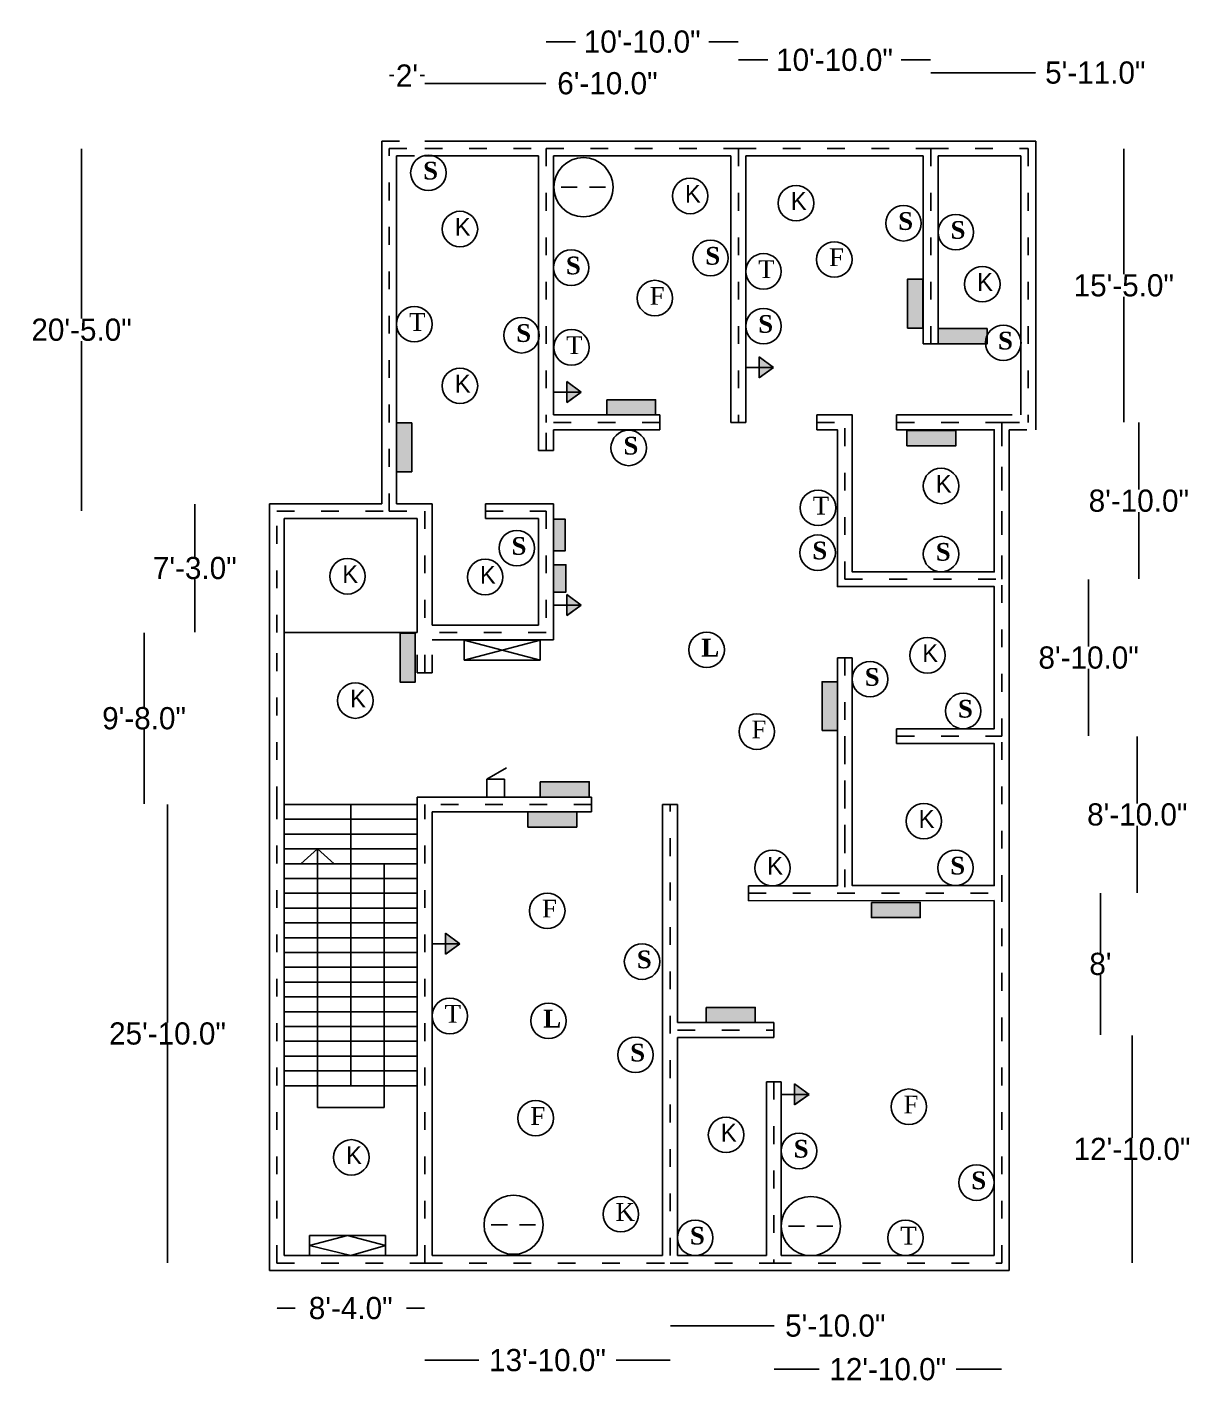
# Model space of a CAD drawing. Header units: inches. Extents: x -122 to 3719, y -446 to 858.
# Drawn here: x 2929 to 3719, y -446 to 470 of the extents above; entities that cross this region are included whole.
import ezdxf

# ---------------------------------------------------------------- set-up
doc = ezdxf.new("R2010")
doc.units = ezdxf.units.IN
doc.header["$MEASUREMENT"] = 0
doc.linetypes.add('ACAD_ISO03W100', pattern=[30, 12, -18])
doc.dimstyles.get("Standard").update_dxf_attribs({"dimtxt": 15, "dimasz": 0.18, "dimexe": 0.18, "dimexo": 0.0625, "dimgap": 0.09, "dimtad": 0, "dimtih": 1, "dimtoh": 1, "dimdec": 1, "dimzin": 0, "dimdsep": 46, "dimlunit": 3, "dimtxsty": 'Standard', "dimcen": 0.09, "dimse1": 1, "dimse2": 1, "dimadec": 0, "dimazin": 0, "dimtfac": 1, "dimtdec": 1, "dimtofl": 0, "dimtmove": 0, "dimatfit": 3, "dimfxl": 1, "dimtfillclr": 256, "dimtolj": 1, "dimtzin": 0, "dimarcsym": 0})

# ---------------------------------------------------------------- blocks, each defined once
blk = doc.blocks.new('*D28')
at = {"color": 0, "linetype": 'Continuous', "lineweight": -2, "transparency": 16777216}
for p, q in [((3098.15, -395.25), (3110.38, -395.25)), ((3197.79, -395.25), (3185.56, -395.25))]:
    blk.add_line(p, q, dxfattribs=at)
at = {"color": 0, "linetype": 'ACAD_ISO03W100', "transparency": 16777216}
for points in [[(3098.15, -395.22), (3098.15, -395.28), (3097.97, -395.25)], [(3197.79, -395.22), (3197.79, -395.28), (3197.97, -395.25)]]:
    blk.add_solid(points, dxfattribs=at)
at = {"layer": 'Defpoints', "color": 0, "linetype": 'ACAD_ISO03W100', "transparency": 16777216}
for p in [(3097.97, -364.75), (3197.97, -364.75), (3197.97, -395.25)]:
    blk.add_point(p, dxfattribs=at)
at = {"color": 0, "linetype": 'ACAD_ISO03W100', "transparency": 16777216, "insert": (3147.97, -395.25), "char_height": 15, "attachment_point": 5}
blk.add_mtext('\\A1;8\'-4.0"', dxfattribs=at)
blk = doc.blocks.new('*D29')
at = {"color": 0, "linetype": 'Continuous', "lineweight": -2, "transparency": 16777216}
for p, q in [((3198.15, -430.43), (3234.63, -430.43)), ((3363.79, -430.43), (3327.31, -430.43))]:
    blk.add_line(p, q, dxfattribs=at)
at = {"color": 0, "linetype": 'ACAD_ISO03W100', "transparency": 16777216}
for points in [[(3198.15, -430.4), (3198.15, -430.46), (3197.97, -430.43)], [(3363.79, -430.4), (3363.79, -430.46), (3363.97, -430.43)]]:
    blk.add_solid(points, dxfattribs=at)
at = {"layer": 'Defpoints', "color": 0, "linetype": 'ACAD_ISO03W100', "transparency": 16777216}
for p in [(3197.97, -364.75), (3363.97, -364.75), (3363.97, -430.43)]:
    blk.add_point(p, dxfattribs=at)
at = {"color": 0, "linetype": 'ACAD_ISO03W100', "transparency": 16777216, "insert": (3280.97, -430.43), "char_height": 15, "attachment_point": 5}
blk.add_mtext('\\A1;13\'-10.0"', dxfattribs=at)
blk = doc.blocks.new('*D30')
at = {"color": 0, "linetype": 'Continuous', "lineweight": -2, "transparency": 16777216}
for p, q in [((3364.15, -407.11), (3433.79, -407.11)), ((3433.97, -407.11), (3434.15, -407.11))]:
    blk.add_line(p, q, dxfattribs=at)
at = {"color": 0, "linetype": 'ACAD_ISO03W100', "transparency": 16777216}
for points in [[(3364.15, -407.08), (3364.15, -407.14), (3363.97, -407.11)], [(3433.79, -407.08), (3433.79, -407.14), (3433.97, -407.11)]]:
    blk.add_solid(points, dxfattribs=at)
at = {"layer": 'Defpoints', "color": 0, "linetype": 'ACAD_ISO03W100', "transparency": 16777216}
for p in [(3363.97, -364.75), (3433.97, -364.75), (3433.97, -407.11)]:
    blk.add_point(p, dxfattribs=at)
at = {"color": 0, "linetype": 'ACAD_ISO03W100', "transparency": 16777216, "insert": (3475.49, -407.11), "char_height": 15, "attachment_point": 5}
blk.add_mtext('\\A1;5\'-10.0"', dxfattribs=at)
blk = doc.blocks.new('*D31')
at = {"color": 0, "linetype": 'Continuous', "lineweight": -2, "transparency": 16777216}
for p, q in [((3434.15, -436.55), (3464.63, -436.55)), ((3587.79, -436.55), (3557.31, -436.55))]:
    blk.add_line(p, q, dxfattribs=at)
at = {"color": 0, "linetype": 'ACAD_ISO03W100', "transparency": 16777216}
for points in [[(3434.15, -436.52), (3434.15, -436.58), (3433.97, -436.55)], [(3587.79, -436.52), (3587.79, -436.58), (3587.97, -436.55)]]:
    blk.add_solid(points, dxfattribs=at)
at = {"layer": 'Defpoints', "color": 0, "linetype": 'ACAD_ISO03W100', "transparency": 16777216}
for p in [(3433.97, -364.75), (3587.97, -364.75), (3587.97, -436.55)]:
    blk.add_point(p, dxfattribs=at)
at = {"color": 0, "linetype": 'ACAD_ISO03W100', "transparency": 16777216, "insert": (3510.97, -436.55), "char_height": 15, "attachment_point": 5}
blk.add_mtext('\\A1;12\'-10.0"', dxfattribs=at)
blk = doc.blocks.new('*D32')
at = {"color": 0, "linetype": 'Continuous', "lineweight": -2, "transparency": 16777216}
for p, q in [((3676.06, -210.93), (3676.06, -280.16)), ((3676.06, -364.57), (3676.06, -295.34))]:
    blk.add_line(p, q, dxfattribs=at)
at = {"color": 0, "linetype": 'ACAD_ISO03W100', "transparency": 16777216}
for points in [[(3676.03, -210.93), (3676.09, -210.93), (3676.06, -210.75)], [(3676.03, -364.57), (3676.09, -364.57), (3676.06, -364.75)]]:
    blk.add_solid(points, dxfattribs=at)
at = {"layer": 'Defpoints', "color": 0, "linetype": 'ACAD_ISO03W100', "transparency": 16777216}
for p in [(3587.97, -210.75), (3676.06, -210.75), (3587.97, -364.75)]:
    blk.add_point(p, dxfattribs=at)
at = {"color": 0, "linetype": 'ACAD_ISO03W100', "transparency": 16777216, "insert": (3676.06, -287.75), "char_height": 15, "attachment_point": 5}
blk.add_mtext('\\A1;12\'-10.0"', dxfattribs=at)
blk = doc.blocks.new('*D33')
at = {"color": 0, "linetype": 'Continuous', "lineweight": -2, "transparency": 16777216}
for p, q in [((3654.69, -114.93), (3654.69, -155.16)), ((3654.69, -210.57), (3654.69, -170.34))]:
    blk.add_line(p, q, dxfattribs=at)
at = {"color": 0, "linetype": 'ACAD_ISO03W100', "transparency": 16777216}
for points in [[(3654.66, -114.93), (3654.72, -114.93), (3654.69, -114.75)], [(3654.66, -210.57), (3654.72, -210.57), (3654.69, -210.75)]]:
    blk.add_solid(points, dxfattribs=at)
at = {"layer": 'Defpoints', "color": 0, "linetype": 'ACAD_ISO03W100', "transparency": 16777216}
for p in [(3587.97, -114.75), (3654.69, -114.75), (3587.97, -210.75)]:
    blk.add_point(p, dxfattribs=at)
at = {"color": 0, "linetype": 'ACAD_ISO03W100', "transparency": 16777216, "insert": (3654.69, -162.75), "char_height": 15, "attachment_point": 5}
blk.add_mtext("\\A1;8'", dxfattribs=at)
blk = doc.blocks.new('*D34')
at = {"color": 0, "linetype": 'Continuous', "lineweight": -2, "transparency": 16777216}
for p, q in [((3679.62, -8.93), (3679.62, -54.16)), ((3679.62, -114.57), (3679.62, -69.34))]:
    blk.add_line(p, q, dxfattribs=at)
at = {"color": 0, "linetype": 'ACAD_ISO03W100', "transparency": 16777216}
for points in [[(3679.59, -8.93), (3679.65, -8.93), (3679.62, -8.75)], [(3679.59, -114.57), (3679.65, -114.57), (3679.62, -114.75)]]:
    blk.add_solid(points, dxfattribs=at)
at = {"layer": 'Defpoints', "color": 0, "linetype": 'ACAD_ISO03W100', "transparency": 16777216}
for p in [(3587.97, -8.75), (3679.62, -8.75), (3587.97, -114.75)]:
    blk.add_point(p, dxfattribs=at)
at = {"color": 0, "linetype": 'ACAD_ISO03W100', "transparency": 16777216, "insert": (3679.62, -61.75), "char_height": 15, "attachment_point": 5}
blk.add_mtext('\\A1;8\'-10.0"', dxfattribs=at)
blk = doc.blocks.new('*D35')
at = {"color": 0, "linetype": 'Continuous', "lineweight": -2, "transparency": 16777216}
for p, q in [((3646.73, 97.07), (3646.73, 51.84)), ((3646.73, -8.57), (3646.73, 36.66))]:
    blk.add_line(p, q, dxfattribs=at)
at = {"color": 0, "linetype": 'ACAD_ISO03W100', "transparency": 16777216}
for points in [[(3646.7, 97.07), (3646.76, 97.07), (3646.73, 97.25)], [(3646.7, -8.57), (3646.76, -8.57), (3646.73, -8.75)]]:
    blk.add_solid(points, dxfattribs=at)
at = {"layer": 'Defpoints', "color": 0, "linetype": 'ACAD_ISO03W100', "transparency": 16777216}
for p in [(3587.97, 97.25), (3646.73, 97.25), (3587.97, -8.75)]:
    blk.add_point(p, dxfattribs=at)
at = {"color": 0, "linetype": 'ACAD_ISO03W100', "transparency": 16777216, "insert": (3646.73, 44.25), "char_height": 15, "attachment_point": 5}
blk.add_mtext('\\A1;8\'-10.0"', dxfattribs=at)
blk = doc.blocks.new('*D36')
at = {"color": 0, "linetype": 'Continuous', "lineweight": -2, "transparency": 16777216}
for p, q in [((3680.68, 203.07), (3680.68, 157.84)), ((3680.68, 97.43), (3680.68, 142.66))]:
    blk.add_line(p, q, dxfattribs=at)
at = {"color": 0, "linetype": 'ACAD_ISO03W100', "transparency": 16777216}
for points in [[(3680.65, 203.07), (3680.71, 203.07), (3680.68, 203.25)], [(3680.65, 97.43), (3680.71, 97.43), (3680.68, 97.25)]]:
    blk.add_solid(points, dxfattribs=at)
at = {"layer": 'Defpoints', "color": 0, "linetype": 'ACAD_ISO03W100', "transparency": 16777216}
for p in [(3587.97, 203.25), (3680.68, 203.25), (3587.97, 97.25)]:
    blk.add_point(p, dxfattribs=at)
at = {"color": 0, "linetype": 'ACAD_ISO03W100', "transparency": 16777216, "insert": (3680.68, 150.25), "char_height": 15, "attachment_point": 5}
blk.add_mtext('\\A1;8\'-10.0"', dxfattribs=at)
blk = doc.blocks.new('*D37')
at = {"color": 0, "linetype": 'Continuous', "lineweight": -2, "transparency": 16777216}
for p, q in [((3024.14, -54.93), (3024.14, -202.16)), ((3024.14, -364.57), (3024.14, -217.34))]:
    blk.add_line(p, q, dxfattribs=at)
at = {"color": 0, "linetype": 'ACAD_ISO03W100', "transparency": 16777216}
for points in [[(3024.11, -54.93), (3024.17, -54.93), (3024.14, -54.75)], [(3024.11, -364.57), (3024.17, -364.57), (3024.14, -364.75)]]:
    blk.add_solid(points, dxfattribs=at)
at = {"layer": 'Defpoints', "color": 0, "linetype": 'ACAD_ISO03W100', "transparency": 16777216}
for p in [(3024.14, -54.75), (3097.97, -54.75), (3097.97, -364.75)]:
    blk.add_point(p, dxfattribs=at)
at = {"color": 0, "linetype": 'ACAD_ISO03W100', "transparency": 16777216, "insert": (3024.14, -209.75), "char_height": 15, "attachment_point": 5}
blk.add_mtext('\\A1;25\'-10.0"', dxfattribs=at)
blk = doc.blocks.new('*D38')
at = {"color": 0, "linetype": 'Continuous', "lineweight": -2, "transparency": 16777216}
for p, q in [((3008.29, 61.07), (3008.29, 10.84)), ((3008.29, -54.57), (3008.29, -4.34))]:
    blk.add_line(p, q, dxfattribs=at)
at = {"color": 0, "linetype": 'ACAD_ISO03W100', "transparency": 16777216}
for points in [[(3008.26, 61.07), (3008.32, 61.07), (3008.29, 61.25)], [(3008.26, -54.57), (3008.32, -54.57), (3008.29, -54.75)]]:
    blk.add_solid(points, dxfattribs=at)
at = {"layer": 'Defpoints', "color": 0, "linetype": 'ACAD_ISO03W100', "transparency": 16777216}
for p in [(3008.29, 61.25), (3097.97, 61.25), (3097.97, -54.75)]:
    blk.add_point(p, dxfattribs=at)
at = {"color": 0, "linetype": 'ACAD_ISO03W100', "transparency": 16777216, "insert": (3008.29, 3.25), "char_height": 15, "attachment_point": 5}
blk.add_mtext('\\A1;9\'-8.0"', dxfattribs=at)
blk = doc.blocks.new('*D39')
at = {"color": 0, "linetype": 'Continuous', "lineweight": -2, "transparency": 16777216}
for p, q in [((2966.05, 388.07), (2966.05, 273.34)), ((2966.05, 143.43), (2966.05, 258.16))]:
    blk.add_line(p, q, dxfattribs=at)
at = {"color": 0, "linetype": 'ACAD_ISO03W100', "transparency": 16777216}
for points in [[(2966.02, 388.07), (2966.08, 388.07), (2966.05, 388.25)], [(2966.02, 143.43), (2966.08, 143.43), (2966.05, 143.25)]]:
    blk.add_solid(points, dxfattribs=at)
at = {"layer": 'Defpoints', "color": 0, "linetype": 'ACAD_ISO03W100', "transparency": 16777216}
for p in [(2966.05, 388.25), (3173.97, 388.25), (3173.97, 143.25)]:
    blk.add_point(p, dxfattribs=at)
at = {"color": 0, "linetype": 'ACAD_ISO03W100', "transparency": 16777216, "insert": (2966.05, 265.75), "char_height": 15, "attachment_point": 5}
blk.add_mtext('\\A1;20\'-5.0"', dxfattribs=at)
blk = doc.blocks.new('*D40')
at = {"color": 0, "linetype": 'Continuous', "lineweight": -2, "transparency": 16777216}
for p, q in [((3174.15, 437.56), (3177.13, 437.56)), ((3197.79, 437.56), (3194.81, 437.56))]:
    blk.add_line(p, q, dxfattribs=at)
at = {"color": 0, "linetype": 'ACAD_ISO03W100', "transparency": 16777216}
for points in [[(3174.15, 437.59), (3174.15, 437.53), (3173.97, 437.56)], [(3197.79, 437.59), (3197.79, 437.53), (3197.97, 437.56)]]:
    blk.add_solid(points, dxfattribs=at)
at = {"layer": 'Defpoints', "color": 0, "linetype": 'ACAD_ISO03W100', "transparency": 16777216}
for p in [(3197.97, 437.56), (3173.97, 388.25), (3197.97, 388.25)]:
    blk.add_point(p, dxfattribs=at)
at = {"color": 0, "linetype": 'ACAD_ISO03W100', "transparency": 16777216, "insert": (3185.97, 437.56), "char_height": 15, "attachment_point": 5}
blk.add_mtext("\\A1;2'", dxfattribs=at)
blk = doc.blocks.new('*D41')
at = {"color": 0, "linetype": 'Continuous', "lineweight": -2, "transparency": 16777216}
for p, q in [((3198.15, 432.29), (3279.79, 432.29)), ((3279.97, 432.29), (3280.15, 432.29))]:
    blk.add_line(p, q, dxfattribs=at)
at = {"color": 0, "linetype": 'ACAD_ISO03W100', "transparency": 16777216}
for points in [[(3198.15, 432.32), (3198.15, 432.26), (3197.97, 432.29)], [(3279.79, 432.32), (3279.79, 432.26), (3279.97, 432.29)]]:
    blk.add_solid(points, dxfattribs=at)
at = {"layer": 'Defpoints', "color": 0, "linetype": 'ACAD_ISO03W100', "transparency": 16777216}
for p in [(3279.97, 432.29), (3197.97, 388.25), (3279.97, 388.25)]:
    blk.add_point(p, dxfattribs=at)
at = {"color": 0, "linetype": 'ACAD_ISO03W100', "transparency": 16777216, "insert": (3321.49, 432.29), "char_height": 15, "attachment_point": 5}
blk.add_mtext('\\A1;6\'-10.0"', dxfattribs=at)
blk = doc.blocks.new('*D42')
at = {"color": 0, "linetype": 'Continuous', "lineweight": -2, "transparency": 16777216}
for p, q in [((3280.15, 460.44), (3299.88, 460.44)), ((3409.79, 460.44), (3390.06, 460.44))]:
    blk.add_line(p, q, dxfattribs=at)
at = {"color": 0, "linetype": 'ACAD_ISO03W100', "transparency": 16777216}
for points in [[(3280.15, 460.47), (3280.15, 460.41), (3279.97, 460.44)], [(3409.79, 460.47), (3409.79, 460.41), (3409.97, 460.44)]]:
    blk.add_solid(points, dxfattribs=at)
at = {"layer": 'Defpoints', "color": 0, "linetype": 'ACAD_ISO03W100', "transparency": 16777216}
for p in [(3409.97, 460.44), (3279.97, 388.25), (3409.97, 388.25)]:
    blk.add_point(p, dxfattribs=at)
at = {"color": 0, "linetype": 'ACAD_ISO03W100', "transparency": 16777216, "insert": (3344.97, 460.44), "char_height": 15, "attachment_point": 5}
blk.add_mtext('\\A1;10\'-10.0"', dxfattribs=at)
blk = doc.blocks.new('*D43')
at = {"color": 0, "linetype": 'Continuous', "lineweight": -2, "transparency": 16777216}
for p, q in [((3410.15, 448.12), (3429.88, 448.12)), ((3539.79, 448.12), (3520.06, 448.12))]:
    blk.add_line(p, q, dxfattribs=at)
at = {"color": 0, "linetype": 'ACAD_ISO03W100', "transparency": 16777216}
for points in [[(3410.15, 448.15), (3410.15, 448.09), (3409.97, 448.12)], [(3539.79, 448.15), (3539.79, 448.09), (3539.97, 448.12)]]:
    blk.add_solid(points, dxfattribs=at)
at = {"layer": 'Defpoints', "color": 0, "linetype": 'ACAD_ISO03W100', "transparency": 16777216}
for p in [(3539.97, 448.12), (3409.97, 388.25), (3539.97, 388.25)]:
    blk.add_point(p, dxfattribs=at)
at = {"color": 0, "linetype": 'ACAD_ISO03W100', "transparency": 16777216, "insert": (3474.97, 448.12), "char_height": 15, "attachment_point": 5}
blk.add_mtext('\\A1;10\'-10.0"', dxfattribs=at)
blk = doc.blocks.new('*D44')
at = {"color": 0, "linetype": 'Continuous', "lineweight": -2, "transparency": 16777216}
for p, q in [((3042.58, 148.07), (3042.58, 112.34)), ((3042.58, 61.43), (3042.58, 97.16))]:
    blk.add_line(p, q, dxfattribs=at)
at = {"color": 0, "linetype": 'ACAD_ISO03W100', "transparency": 16777216}
for points in [[(3042.55, 148.07), (3042.61, 148.07), (3042.58, 148.25)], [(3042.55, 61.43), (3042.61, 61.43), (3042.58, 61.25)]]:
    blk.add_solid(points, dxfattribs=at)
at = {"layer": 'Defpoints', "color": 0, "linetype": 'ACAD_ISO03W100', "transparency": 16777216}
for p in [(3092.97, 148.25), (3042.58, 61.25), (3092.97, 61.25)]:
    blk.add_point(p, dxfattribs=at)
at = {"color": 0, "linetype": 'ACAD_ISO03W100', "transparency": 16777216, "insert": (3042.58, 104.75), "char_height": 15, "attachment_point": 5}
blk.add_mtext('\\A1;7\'-3.0"', dxfattribs=at)
blk = doc.blocks.new('*D45')
at = {"color": 0, "linetype": 'Continuous', "lineweight": -2, "transparency": 16777216}
for p, q in [((3670.5, 388.07), (3670.5, 303.34)), ((3670.5, 203.43), (3670.5, 288.16))]:
    blk.add_line(p, q, dxfattribs=at)
at = {"color": 0, "linetype": 'ACAD_ISO03W100', "transparency": 16777216}
for points in [[(3670.47, 388.07), (3670.53, 388.07), (3670.5, 388.25)], [(3670.47, 203.43), (3670.53, 203.43), (3670.5, 203.25)]]:
    blk.add_solid(points, dxfattribs=at)
at = {"layer": 'Defpoints', "color": 0, "linetype": 'ACAD_ISO03W100', "transparency": 16777216}
for p in [(3605.97, 388.25), (3605.97, 203.25), (3670.5, 203.25)]:
    blk.add_point(p, dxfattribs=at)
at = {"color": 0, "linetype": 'ACAD_ISO03W100', "transparency": 16777216, "insert": (3670.5, 295.75), "char_height": 15, "attachment_point": 5}
blk.add_mtext('\\A1;15\'-5.0"', dxfattribs=at)
blk = doc.blocks.new('*D27')
at = {"color": 0, "linetype": 'Continuous', "lineweight": -2, "transparency": 16777216}
for p, q in [((3540.15, 439.49), (3610.79, 439.49)), ((3610.97, 439.49), (3611.15, 439.49))]:
    blk.add_line(p, q, dxfattribs=at)
at = {"color": 0, "transparency": 16777216}
for points in [[(3540.15, 439.52), (3540.15, 439.46), (3539.97, 439.49)], [(3610.79, 439.52), (3610.79, 439.46), (3610.97, 439.49)]]:
    blk.add_solid(points, dxfattribs=at)
at = {"layer": 'Defpoints', "color": 0, "transparency": 16777216}
for p in [(3610.97, 439.49), (3539.97, 393.25), (3610.97, 393.25)]:
    blk.add_point(p, dxfattribs=at)
at = {"color": 0, "transparency": 16777216, "insert": (3651.24, 439.49), "char_height": 15, "attachment_point": 5}
blk.add_mtext('\\A1;5\'-11.0"', dxfattribs=at)

msp = doc.modelspace()

# ---------------------------------------------------------------- hatches: boundary and pattern name
for color, points in [(253, [(3534.7, 300.02), (3524.4, 300.02), (3524.4, 266.95), (3534.7, 266.95)]), (253, [(3578.04, 266.56), (3544.97, 266.56), (3544.97, 256.25), (3578.04, 256.25)]), (253, [(3354.04, 218.56), (3320.97, 218.56), (3320.97, 208.25), (3354.04, 208.25)]), (253, [(3189.27, 202.98), (3178.97, 202.98), (3178.97, 169.9), (3189.27, 169.9)]), (253, [(3556.99, 197.79), (3523.92, 197.79), (3523.92, 187.48), (3556.99, 187.48)]), (5, [(3293.01, 137.73), (3284.97, 137.73), (3284.97, 116.55), (3293.01, 116.55)]), (64, [(3293.46, 107.09), (3284.97, 107.09), (3284.97, 88.62), (3293.46, 88.62)]), (253, [(3191.64, 60.82), (3181.34, 60.82), (3181.34, 27.75), (3191.64, 27.75)]), (253, [(3466.58, -5.04), (3476.88, -5.04), (3476.88, 28.04), (3466.58, 28.04)]), (253, [(3309.14, -39.62), (3276.07, -39.62), (3276.07, -49.93), (3309.14, -49.93)]), (253, [(3300.78, -59.93), (3267.71, -59.93), (3267.71, -70.23), (3300.78, -70.23)]), (253, [(3532.95, -121.09), (3499.88, -121.09), (3499.88, -131.39), (3532.95, -131.39)]), (253, [(3421.39, -192.03), (3388.32, -192.03), (3388.32, -202.34), (3421.39, -202.34)])]:
    msp.add_hatch(color=color).paths.add_polyline_path(points)
h = msp.add_hatch(color=7)
h.paths.add_polyline_path([(3424.01, 247.55), (3424.01, 240.35), (3433.79, 240.35)])
h.paths.add_polyline_path([(3433.79, 240.35), (3424.01, 240.35), (3424.01, 233.41)])
h = msp.add_hatch(color=7)
h.paths.add_polyline_path([(3294.01, 230.89), (3294.01, 223.69), (3303.79, 223.69)])
h.paths.add_polyline_path([(3303.79, 223.69), (3294.01, 223.69), (3294.01, 216.74)])
h = msp.add_hatch(color=7)
h.paths.add_polyline_path([(3294.01, 86.88), (3294.01, 79.68), (3303.79, 79.68)])
h.paths.add_polyline_path([(3303.79, 79.68), (3294.01, 79.68), (3294.01, 72.73)])
h = msp.add_hatch(color=7)
h.paths.add_polyline_path([(3212.01, -141.99), (3212.01, -149.19), (3221.79, -149.19)])
h.paths.add_polyline_path([(3221.79, -149.19), (3212.01, -149.19), (3212.01, -156.14)])
h = msp.add_hatch(color=7)
h.paths.add_polyline_path([(3448.01, -243.62), (3448.01, -250.82), (3457.79, -250.82)])
h.paths.add_polyline_path([(3457.79, -250.82), (3448.01, -250.82), (3448.01, -257.77)])

# ---------------------------------------------------------------- linework, layer by layer
at = {"linetype": 'Continuous'}
for p, q in [((3168.97, 148.25), (3168.97, 393.25)), ((3197.97, 393.25), (3279.97, 393.25)), ((3279.97, 393.25), (3409.97, 393.25)), ((3409.97, 393.25), (3539.97, 393.25)), ((3539.97, 393.25), (3610.97, 393.25)), ((3610.97, 393.25), (3610.97, 198.25)), ((3178.97, 148.25), (3178.97, 383.25)), ((3197.97, 383.25), (3274.97, 383.25)), ((3274.97, 383.25), (3274.97, 203.25)), ((3284.97, 383.25), (3404.97, 383.25)), ((3284.97, 383.25), (3284.97, 208.25)), ((3404.97, 383.25), (3404.97, 203.25)), ((3414.97, 383.25), (3534.97, 383.25)), ((3414.97, 383.25), (3414.97, 203.25)), ((3534.97, 256.25), (3534.97, 383.25)), ((3544.97, 383.25), (3600.97, 383.25)), ((3544.97, 256.25), (3544.97, 383.25)), ((3600.97, 383.25), (3600.97, 208.25)), ((3534.97, 256.25), (3544.97, 256.25)), ((3274.97, 184.25), (3274.97, 203.25)), ((3356.97, 208.25), (3284.97, 208.25)), ((3356.97, 208.25), (3356.97, 198.25)), ((3412.47, 203.25), (3404.97, 203.25)), ((3409.97, 203.25), (3414.97, 203.25)), ((3516.97, 208.25), (3587.97, 208.25)), ((3356.97, 198.25), (3284.97, 198.25)), ((3284.97, 184.25), (3284.97, 198.25)), ((3592.97, 97.25), (3592.97, 198.25)), ((3274.97, 184.25), (3284.97, 184.25)), ((3092.97, 61.25), (3092.97, 148.25)), ((3092.97, 148.25), (3168.97, 148.25)), ((3178.97, 148.25), (3202.97, 148.25)), ((3202.97, 148.25), (3202.97, 66.25)), ((3238.97, 148.25), (3284.97, 148.25)), ((3238.97, 148.25), (3238.97, 138.25)), ((3284.97, 148.25), (3284.97, 56.25)), ((3102.97, 61.25), (3102.97, 138.25)), ((3102.97, 138.25), (3192.97, 138.25)), ((3192.97, 138.25), (3192.97, 61.25)), ((3238.97, 138.25), (3274.97, 138.25)), ((3274.97, 138.25), (3274.97, 66.25)), ((3476.97, 92.25), (3476.97, 111.5)), ((3486.97, 102.25), (3486.97, 111.5)), ((3582.97, -3.75), (3582.97, 92.25)), ((3592.97, -8.75), (3592.97, 97.25)), ((3274.97, 66.25), (3202.97, 66.25)), ((3092.97, -54.75), (3092.97, 61.25)), ((3102.97, -54.75), (3102.97, 61.25)), ((3192.97, 61.25), (3102.97, 61.25)), ((3284.97, 56.25), (3202.97, 56.25)), ((3476.97, -8.75), (3476.97, 44.25)), ((3476.97, 44.25), (3486.97, 44.25)), ((3486.97, -8.75), (3486.97, 44.25)), ((3192.97, 34.07), (3202.97, 34.07)), ((3476.97, -8.75), (3476.97, -109.86)), ((3486.97, -8.75), (3486.97, -13.75)), ((3516.97, -3.75), (3582.97, -3.75)), ((3516.97, -3.75), (3516.97, -13.75)), ((3592.97, -114.75), (3592.97, -8.75)), ((3582.97, -109.75), (3582.97, -13.75)), ((3092.97, -369.75), (3092.97, -54.75)), ((3102.97, -359.75), (3102.97, -54.75)), ((3192.97, -54.93), (3102.97, -54.93)), ((3147.97, -54.93), (3147.97, -244.93)), ((3192.97, -359.75), (3192.97, -49.93)), ((3310.79, -49.93), (3192.97, -49.93)), ((3310.79, -49.93), (3310.79, -54.93)), ((3310.79, -54.93), (3310.79, -59.93)), ((3358.79, -359.75), (3358.79, -54.93)), ((3358.79, -54.93), (3368.79, -54.93)), ((3368.79, -202.34), (3368.79, -54.93)), ((3202.97, -359.75), (3202.97, -59.93)), ((3310.79, -59.93), (3202.97, -59.93)), ((3192.97, -64.93), (3102.97, -64.93)), ((3192.97, -74.93), (3102.97, -74.93)), ((3192.97, -84.93), (3102.97, -84.93)), ((3147.97, -84.93), (3102.97, -84.93)), ((3125.47, -84.93), (3114.22, -94.93)), ((3125.47, -84.93), (3125.47, -259.63)), ((3125.47, -84.93), (3125.47, -94.93)), ((3125.47, -84.93), (3136.72, -94.93)), ((3192.97, -94.93), (3102.97, -94.93)), ((3125.47, -94.93), (3102.97, -94.93)), ((3125.47, -94.93), (3147.97, -94.93)), ((3147.97, -94.93), (3192.97, -94.93)), ((3170.47, -94.93), (3170.47, -259.63)), ((3192.97, -104.93), (3102.97, -104.93)), ((3416.78, -109.93), (3476.97, -109.86)), ((3416.79, -119.93), (3416.78, -109.93)), ((3192.97, -114.93), (3102.97, -114.93)), ((3592.97, -210.75), (3592.97, -114.75)), ((3192.97, -124.93), (3102.97, -124.93)), ((3416.79, -119.93), (3582.97, -119.75)), ((3582.97, -210.75), (3582.97, -119.75)), ((3192.97, -134.93), (3102.97, -134.93)), ((3192.97, -144.93), (3102.97, -144.93)), ((3192.97, -154.93), (3102.97, -154.93)), ((3192.97, -164.93), (3102.97, -164.93)), ((3192.97, -174.93), (3102.97, -174.93)), ((3192.97, -184.93), (3102.97, -184.93)), ((3192.97, -194.93), (3102.97, -194.93)), ((3192.97, -204.93), (3102.97, -204.93)), ((3368.79, -202.34), (3433.97, -202.34)), ((3433.97, -212.34), (3433.97, -202.34)), ((3582.97, -359.75), (3582.97, -210.75)), ((3592.97, -369.75), (3592.97, -210.75)), ((3192.97, -214.93), (3102.97, -214.93)), ((3368.79, -212.34), (3433.97, -212.34)), ((3368.79, -212.34), (3368.79, -359.75)), ((3192.97, -224.93), (3102.97, -224.93)), ((3192.97, -234.93), (3102.97, -234.93)), ((3192.97, -244.93), (3102.97, -244.93)), ((3428.97, -242.34), (3428.97, -359.75)), ((3438.97, -242.34), (3438.97, -359.75)), ((3125.47, -259.63), (3170.47, -259.63)), ((3102.97, -359.75), (3192.97, -359.75)), ((3202.97, -359.75), (3358.79, -359.75)), ((3363.79, -359.75), (3363.97, -359.75)), ((3368.79, -359.75), (3428.97, -359.75)), ((3438.97, -359.75), (3582.97, -359.75)), ((3092.97, -369.75), (3197.97, -369.75)), ((3197.97, -369.75), (3363.97, -369.75)), ((3363.97, -369.75), (3433.97, -369.75)), ((3433.97, -369.75), (3592.97, -369.75))]:
    msp.add_line(p, q, dxfattribs=at)
at = {"linetype": 'ACAD_ISO03W100'}
for p, q in [((3168.97, 393.25), (3197.97, 393.25)), ((3173.97, 143.25), (3173.97, 388.25)), ((3173.97, 388.25), (3197.97, 388.25)), ((3197.97, 388.25), (3279.97, 388.25)), ((3279.97, 388.25), (3409.97, 388.25)), ((3279.97, 388.25), (3279.97, 203.25)), ((3409.97, 388.25), (3539.97, 388.25)), ((3409.97, 388.25), (3409.97, 203.25)), ((3539.97, 388.25), (3605.97, 388.25)), ((3539.97, 256.25), (3539.97, 388.25)), ((3605.97, 388.25), (3605.97, 203.25)), ((3178.97, 383.25), (3197.97, 383.25)), ((3534.97, 256.25), (3534.97, 383.25)), ((3356.97, 203.25), (3279.97, 203.25)), ((3279.97, 184.25), (3279.97, 203.25)), ((3356.97, 203.25), (3356.97, 203.25)), ((3462.97, 198.25), (3462.97, 208.25)), ((3462.97, 203.25), (3481.97, 203.25)), ((3516.97, 198.25), (3516.97, 208.25)), ((3516.97, 203.25), (3516.97, 203.25)), ((3516.97, 203.25), (3587.97, 203.25)), ((3582.97, 208.25), (3600.97, 208.25)), ((3587.97, 97.25), (3587.97, 203.25)), ((3587.97, 203.25), (3605.97, 203.25)), ((3516.96, 198.25), (3516.97, 198.25)), ((3592.97, 198.25), (3610.97, 198.25)), ((3279.97, 184.25), (3279.97, 184.25)), ((3097.97, 61.25), (3097.97, 143.25)), ((3097.97, 143.25), (3173.97, 143.25)), ((3173.97, 143.25), (3197.97, 143.25)), ((3197.97, 143.25), (3197.97, 61.25)), ((3238.97, 143.25), (3238.97, 143.25)), ((3238.97, 143.25), (3279.97, 143.25)), ((3279.97, 143.25), (3279.97, 61.25)), ((3481.97, 97.25), (3587.97, 97.25)), ((3587.97, -8.75), (3587.97, 97.25)), ((3097.97, -54.75), (3097.97, 61.25)), ((3192.97, 34.07), (3192.97, 61.25)), ((3279.97, 61.25), (3197.97, 61.25)), ((3197.97, 34.07), (3197.97, 61.25)), ((3202.97, 34.07), (3202.97, 56.25)), ((3481.97, 44.25), (3481.97, 44.25)), ((3481.97, 44.25), (3481.97, -109.86)), ((3197.97, 34.07), (3197.97, 34.07)), ((3481.97, -8.75), (3481.97, -114.86)), ((3516.97, -8.75), (3516.97, -8.75)), ((3516.97, -8.75), (3587.97, -8.75)), ((3587.97, -114.75), (3587.97, -8.75)), ((3097.97, -364.75), (3097.97, -54.75)), ((3197.97, -364.75), (3197.97, -54.93)), ((3310.79, -54.93), (3197.97, -54.93)), ((3363.79, -359.75), (3363.79, -54.93)), ((3363.79, -359.75), (3363.79, -54.93)), ((3416.79, -114.93), (3587.97, -114.75)), ((3416.79, -114.93), (3416.79, -114.93)), ((3587.97, -210.75), (3587.97, -114.75)), ((3368.79, -202.34), (3433.97, -202.34)), ((3368.79, -202.34), (3433.97, -202.34)), ((3368.79, -207.34), (3433.97, -207.34)), ((3587.97, -364.75), (3587.97, -210.75)), ((3428.97, -242.34), (3438.97, -242.34)), ((3433.97, -242.34), (3433.97, -242.34)), ((3433.97, -242.34), (3433.97, -364.75)), ((3433.97, -245.57), (3433.97, -245.57)), ((3438.97, -242.34), (3438.97, -359.75)), ((3097.97, -364.75), (3197.97, -364.75)), ((3197.97, -364.75), (3363.97, -364.75)), ((3363.97, -364.75), (3433.97, -364.75)), ((3433.97, -364.75), (3587.97, -364.75))]:
    msp.add_line(p, q, dxfattribs=at)
for p, q in [((3290.1, 362.1), (3297.1, 362.1)), ((3297.1, 362.1), (3297.1, 362.1)), ((3297.1, 362.1), (3301.06, 362.1)), ((3315.09, 362.1), (3309.34, 362.1)), ((3320.09, 362.1), (3315.09, 362.1)), ((3320.09, 362.1), (3320.09, 362.1)), ((3433.79, 240.35), (3424.01, 247.55)), ((3424.01, 247.55), (3433.79, 240.35)), ((3424.01, 247.55), (3433.79, 240.35)), ((3424.01, 233.41), (3424.01, 247.55)), ((3414.97, 240.35), (3433.79, 240.35)), ((3433.79, 240.35), (3424.01, 233.41)), ((3433.79, 240.35), (3424.38, 233.66)), ((3303.79, 223.69), (3294.01, 230.89)), ((3294.01, 230.89), (3303.79, 223.69)), ((3294.01, 230.89), (3303.79, 223.69)), ((3294.01, 216.74), (3294.01, 230.89)), ((3284.97, 223.69), (3303.79, 223.69)), ((3303.79, 223.69), (3294.01, 216.74)), ((3303.79, 223.69), (3294.38, 217)), ((3303.79, 79.68), (3294.01, 86.88)), ((3294.01, 86.88), (3303.79, 79.68)), ((3294.01, 86.88), (3303.79, 79.68)), ((3294.01, 72.73), (3294.01, 86.88)), ((3284.97, 79.68), (3303.79, 79.68)), ((3303.79, 79.68), (3294.01, 72.73)), ((3303.79, 79.68), (3294.38, 72.99)), ((3224.59, 42.5), (3224.59, 56.08)), ((3224.59, 56.08), (3275.92, 56.08)), ((3224.59, 56.08), (3275.92, 42.5)), ((3224.59, 42.5), (3275.92, 56.08)), ((3275.92, 56.08), (3275.92, 42.5)), ((3224.59, 42.5), (3275.92, 42.5)), ((3239.88, -37.93), (3253.37, -30.14)), ((3251.88, -37.93), (3239.88, -37.93)), ((3239.88, -37.93), (3239.88, -49.93)), ((3239.88, -37.93), (3249.68, -37.93)), ((3251.88, -49.93), (3251.88, -37.93)), ((3221.79, -149.19), (3212.01, -141.99)), ((3212.01, -141.99), (3221.79, -149.19)), ((3212.01, -141.99), (3221.79, -149.19)), ((3212.01, -156.14), (3212.01, -141.99)), ((3202.97, -149.19), (3221.79, -149.19)), ((3221.79, -149.19), (3212.01, -156.14)), ((3221.79, -149.19), (3212.38, -155.88)), ((3457.79, -250.82), (3448.01, -243.62)), ((3448.01, -243.62), (3457.79, -250.82)), ((3448.01, -243.62), (3457.79, -250.82)), ((3448.01, -257.77), (3448.01, -243.62)), ((3438.97, -250.82), (3457.79, -250.82)), ((3457.79, -250.82), (3448.01, -257.77)), ((3457.79, -250.82), (3448.38, -257.51)), ((3242.91, -338.87), (3249.91, -338.87)), ((3249.91, -338.87), (3253.87, -338.87)), ((3267.9, -338.87), (3262.15, -338.87)), ((3272.9, -338.87), (3267.9, -338.87)), ((3120.13, -359.75), (3120.13, -346.16)), ((3120.13, -346.16), (3171.46, -346.16)), ((3120.13, -352.95), (3145.8, -346.16)), ((3145.8, -346.16), (3171.46, -352.95)), ((3171.46, -346.16), (3171.46, -359.75)), ((3443.79, -339.75), (3450.79, -339.75)), ((3450.79, -339.75), (3454.75, -339.75)), ((3468.78, -339.75), (3463.03, -339.75)), ((3473.78, -339.75), (3468.78, -339.75)), ((3147.97, -359.75), (3120.13, -352.95)), ((3171.46, -352.95), (3147.97, -359.75))]:
    msp.add_line(p, q)
for points in [[(3534.7, 300.02), (3534.7, 266.95), (3524.4, 266.95), (3524.4, 300.02)], [(3544.97, 266.56), (3578.04, 266.56), (3578.04, 256.25), (3544.97, 256.25)], [(3320.97, 218.56), (3354.04, 218.56), (3354.04, 208.25), (3320.97, 208.25)], [(3189.27, 202.98), (3189.27, 169.9), (3178.97, 169.9), (3178.97, 202.98)], [(3523.92, 197.79), (3556.99, 197.79), (3556.99, 187.48), (3523.92, 187.48)], [(3284.97, 137.73), (3293.01, 137.73), (3293.01, 116.55), (3284.97, 116.55)], [(3284.97, 107.09), (3293.46, 107.09), (3293.46, 88.62), (3284.97, 88.62)], [(3191.64, 60.82), (3191.64, 27.75), (3181.34, 27.75), (3181.34, 60.82)], [(3466.58, -5.04), (3466.58, 28.04), (3476.88, 28.04), (3476.88, -5.04)], [(3276.07, -39.62), (3309.14, -39.62), (3309.14, -49.93), (3276.07, -49.93)], [(3267.71, -59.93), (3300.78, -59.93), (3300.78, -70.23), (3267.71, -70.23)], [(3499.88, -121.09), (3532.95, -121.09), (3532.95, -131.39), (3499.88, -131.39)], [(3388.32, -192.03), (3421.39, -192.03), (3421.39, -202.34), (3388.32, -202.34)]]:
    msp.add_lwpolyline(points, close=True)
at = {"linetype": 'Continuous'}
for points in [[(3516.97, 198.25), (3582.97, 198.25), (3582.97, 102.25), (3486.97, 102.25), (3486.97, 208.25), (3462.97, 208.25)], [(3462.97, 198.25), (3476.97, 198.25), (3476.97, 92.25), (3582.97, 92.25), (3582.97, -3.75), (3516.97, -3.75)], [(3516.97, -13.75), (3582.97, -13.75), (3582.97, -109.75), (3486.97, -109.75), (3486.97, -13.75)]]:
    msp.add_lwpolyline(points, dxfattribs=at)
at = {"linetype": 'ACAD_ISO03W100'}
for points in [[(3486.97, 97.25), (3481.97, 97.25), (3481.97, 203.25)], [(3587.97, 203.25), (3587.97, 97.25)]]:
    msp.add_lwpolyline(points, dxfattribs=at)
at = {"linetype": 'Continuous'}
for centre in [(3200.47, 371.82), (3377.43, 356.23), (3448.95, 351.34), (3521.59, 337.77), (3221.79, 333.85), (3556.97, 331.75), (3391.19, 314.28), (3474.82, 313.31), (3296.97, 307.75), (3426.97, 305.25), (3574.86, 296.61), (3353.57, 287.21), (3190.97, 269.58), (3426.97, 268.25), (3263.39, 262.1), (3297.15, 253.92), (3589.03, 257), (3221.79, 227.89), (3335.86, 185.98), (3546.97, 160.3), (3463.82, 145.49), (3260.22, 118.25), (3463.55, 115.18), (3546.97, 114.25), (3145.8, 99.26), (3238.85, 98.76), (3388.52, 49.55), (3537.82, 45.82), (3498.97, 29.75), (3151.08, 15.26), (3561.97, 8.25), (3422.44, -5.71), (3535.38, -66.21), (3433.04, -97.86), (3556.75, -97.75), (3280.82, -126.75), (3344.9, -161.1), (3214.97, -197.84), (3281.67, -201.12), (3340.43, -224.05), (3525.19, -259.15), (3272.97, -266.87), (3401.68, -278.17), (3148.39, -293.39), (3450.97, -289.04), (3570.97, -310.42), (3330.51, -331.77), (3380.79, -347.75), (3522.97, -347.75)]:
    msp.add_circle(centre, 12, dxfattribs=at)
for centre in [(3305.28, 362.1), (3258.08, -338.87), (3458.97, -339.75)]:
    msp.add_circle(centre, 20)

# ---------------------------------------------------------------- texts
at = {"char_height": 12, "width": 13.9614, "attachment_point": 1}
for s, insert in [('{\\fTimes New Roman|b1|i0|c0|p18;\\C3;S}', (3196.91, 379.31)), ('K', (3373.87, 363.72)), ('K', (3445.39, 358.83)), ('K', (3218.24, 341.35)), ('{\\fTimes New Roman|b1|i0|c0|p18;\\C3;S}', (3518.03, 345.27)), ('{\\fTimes New Roman|b1|i0|c0|p18;\\C3;S}', (3553.41, 339.25)), ('{\\fTimes New Roman|b1|i0|c0|p18;\\C7;S}', (3387.63, 321.77)), ('{\\fTimes New Roman|b1|i0|c0|p18;\\C3;S}', (3293.41, 315.25)), ('{\\fTimes New Roman|b0|i0|c0|p18;T}', (3423.41, 312.75)), ('{\\fTimes New Roman|b0|i0|c0|p18;F}', (3471.27, 320.81)), ('K', (3571.3, 304.1)), ('{\\fTimes New Roman|b0|i0|c0|p18;F}', (3350.01, 294.7)), ('{\\fTimes New Roman|b0|i0|c0|p18;T}', (3187.41, 277.07)), ('{\\fTimes New Roman|b1|i0|c0|p18;\\C7;S}', (3423.41, 275.75)), ('{\\fTimes New Roman|b1|i0|c0|p18;\\C7;S}', (3259.83, 269.59)), ('{\\fTimes New Roman|b0|i0|c0|p18;T}', (3293.59, 261.41)), ('{\\fTimes New Roman|b1|i0|c0|p18;\\C7;S}', (3585.48, 264.49)), ('K', (3218.24, 235.39)), ('{\\fTimes New Roman|b1|i0|c0|p18;\\C3;S}', (3332.3, 193.48)), ('K', (3543.41, 167.79)), ('{\\fTimes New Roman|b0|i0|c0|p18;T}', (3460.27, 152.98)), ('{\\fTimes New Roman|b1|i0|c0|p18;\\C7;S}', (3256.66, 125.75)), ('{\\fTimes New Roman|b1|i0|c0|p18;\\C7;S}', (3459.99, 122.67)), ('{\\fTimes New Roman|b1|i0|c0|p18;\\C7;S}', (3543.41, 121.75)), ('K', (3142.24, 106.76)), ('K', (3235.29, 106.25)), ('{\\fTimes New Roman|b1|i0|c0|p18;\\C7;L}', (3384.96, 57.04)), ('K', (3534.26, 53.32)), ('{\\fTimes New Roman|b1|i0|c0|p18;\\C7;S}', (3495.41, 37.25)), ('K', (3147.52, 22.75)), ('{\\fTimes New Roman|b1|i0|c0|p18;\\C3;S}', (3558.41, 15.75)), ('{\\fTimes New Roman|b0|i0|c0|p18;F}', (3418.88, 1.79)), ('K', (3531.82, -58.72)), ('K', (3429.48, -90.37)), ('{\\fTimes New Roman|b1|i0|c0|p18;\\C7;S}', (3553.19, -90.25)), ('{\\fTimes New Roman|b0|i0|c0|p18;F}', (3277.26, -119.26)), ('{\\fTimes New Roman|b1|i0|c0|p18;\\C7;S}', (3341.34, -153.61)), ('{\\fTimes New Roman|b0|i0|c0|p18;T}', (3211.41, -190.34)), ('{\\fTimes New Roman|b1|i0|c0|p18;\\C7;L}', (3278.11, -193.62)), ('{\\fTimes New Roman|b1|i0|c0|p18;\\C3;S}', (3336.87, -216.56)), ('{\\fTimes New Roman|b0|i0|c0|p18;F}', (3521.63, -251.65)), ('{\\fTimes New Roman|b0|i0|c0|p18;F}', (3269.41, -259.38)), ('K', (3398.12, -270.67)), ('{\\fTimes New Roman|b1|i0|c0|p18;\\C3;S}', (3447.41, -281.55)), ('K', (3144.83, -285.9)), ('{\\fTimes New Roman|b1|i0|c0|p18;\\C7;S}', (3567.41, -302.92)), ('{\\fTimes New Roman|b0|i0|c0|p18;K}', (3326.96, -324.27)), ('{\\fTimes New Roman|b1|i0|c0|p18;\\C7;S}', (3377.23, -340.25)), ('{\\fTimes New Roman|b0|i0|c0|p18;T}', (3519.41, -340.25))]:
    msp.add_mtext(s, dxfattribs=dict(at, insert=insert))

# ---------------------------------------------------------------- dimensions: what is measured, and where the dimension line sits
at = {"linetype": 'ACAD_ISO03W100'}
for base, p1, p2, picture, middle in [((3409.97, 460.44), (3279.97, 388.25), (3409.97, 388.25), '*D42', (3344.97, 460.44)), ((3539.97, 448.12), (3409.97, 388.25), (3539.97, 388.25), '*D43', (3474.97, 448.12)), ((3197.97, 437.56), (3173.97, 388.25), (3197.97, 388.25), '*D40', (3185.97, 437.56)), ((3279.97, 432.29), (3197.97, 388.25), (3279.97, 388.25), '*D41', (3321.49, 432.29)), ((3197.97, -395.25), (3097.97, -364.75), (3197.97, -364.75), '*D28', (3147.97, -395.25)), ((3363.97, -430.43), (3197.97, -364.75), (3363.97, -364.75), '*D29', (3280.97, -430.43)), ((3587.97, -436.55), (3433.97, -364.75), (3587.97, -364.75), '*D31', (3510.97, -436.55))]:
    dim = msp.add_linear_dim(base=base, p1=p1, p2=p2, dimstyle='Standard', dxfattribs=at)
    dim.commit()
    dim.dimension.update_dxf_attribs({"geometry": picture, "text_midpoint": middle})
dim = msp.add_linear_dim(base=(3610.97, 439.49), p1=(3539.97, 393.25), p2=(3610.97, 393.25), dimstyle='Standard')
dim.commit()
dim.dimension.update_dxf_attribs({"geometry": '*D27', "text_midpoint": (3651.24, 439.49)})
for base, p1, p2, picture, middle in [((2966.05, 388.25), (3173.97, 143.25), (3173.97, 388.25), '*D39', (2966.05, 265.75)), ((3670.5, 203.25), (3605.97, 388.25), (3605.97, 203.25), '*D45', (3670.5, 295.75)), ((3680.68, 203.25), (3587.97, 97.25), (3587.97, 203.25), '*D36', (3680.68, 150.25)), ((3042.58, 61.25), (3092.97, 148.25), (3092.97, 61.25), '*D44', (3042.58, 104.75)), ((3008.29, 61.25), (3097.97, -54.75), (3097.97, 61.25), '*D38', (3008.29, 3.25)), ((3679.62, -8.75), (3587.97, -114.75), (3587.97, -8.75), '*D34', (3679.62, -61.75)), ((3024.14, -54.75), (3097.97, -364.75), (3097.97, -54.75), '*D37', (3024.14, -209.75)), ((3654.69, -114.75), (3587.97, -210.75), (3587.97, -114.75), '*D33', (3654.69, -162.75)), ((3676.06, -210.75), (3587.97, -364.75), (3587.97, -210.75), '*D32', (3676.06, -287.75))]:
    dim = msp.add_linear_dim(base=base, p1=p1, p2=p2, angle=90, dimstyle='Standard', dxfattribs=at)
    dim.commit()
    dim.dimension.update_dxf_attribs({"geometry": picture, "text_midpoint": middle})
for p1, p2, distance, picture, middle in [((3587.97, -8.75), (3587.97, 97.25), -58.76, '*D35', (3646.73, 44.25)), ((3363.97, -364.75), (3433.97, -364.75), -42.36, '*D30', (3475.49, -407.11))]:
    dim = msp.add_aligned_dim(p1=p1, p2=p2, distance=distance, dimstyle='Standard', dxfattribs=at)
    dim.commit()
    dim.dimension.update_dxf_attribs({"geometry": picture, "text_midpoint": middle})

doc.saveas('drawing.dxf')
